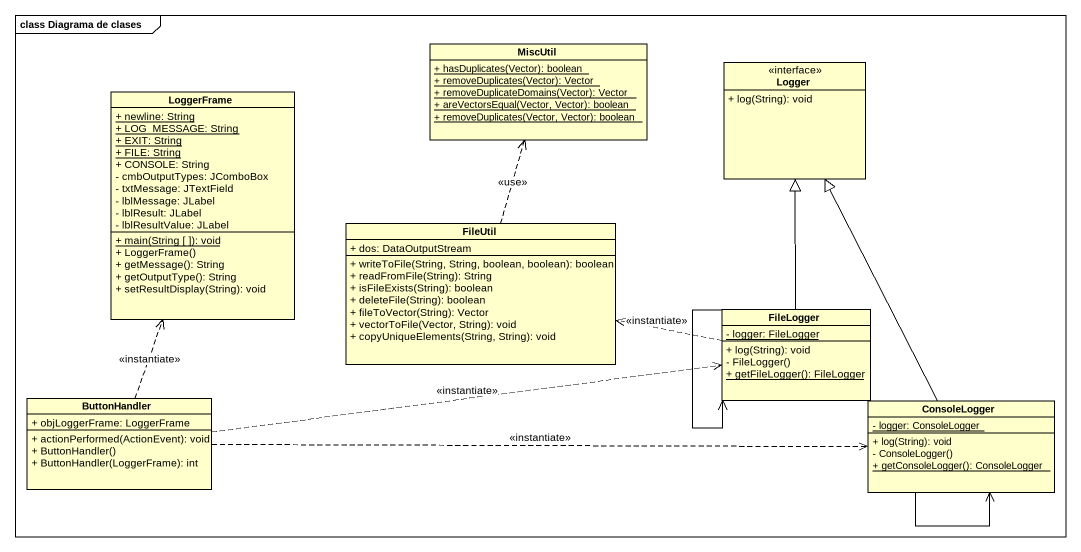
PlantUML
@startuml
mainframe class Diagrama de clases
hide circle
hide empty members
skinparam classAttributeIconSize 0
class MiscUtil {
  {static} + hasDuplicates(Vector): boolean
  {static} + removeDuplicates(Vector): Vector
  {static} + removeDuplicateDomains(Vector): Vector
  {static} + areVectorsEqual(Vector, Vector): boolean
  {static} + removeDuplicates(Vector, Vector): boolean
}
class LoggerFrame {
  {static} + newline: String
  {static} + LOG_MESSAGE: String
  {static} + EXIT: String
  {static} + FILE: String
  + CONSOLE: String
  - cmbOutputTypes: JComboBox
  - txtMessage: JTextField
  - lblMessage: JLabel
  - lblResult: JLabel
  - lblResultValue: JLabel
  {static} + main(String [ ]): void
  + LoggerFrame()
  + getMessage(): String
  + getOutputType(): String
  + setResultDisplay(String): void
}
class Logger <<interface>> {
  + log(String): void
}
class FileUtil {
  + dos: DataOutputStream
  + writeToFile(String, String, boolean, boolean): boolean
  + readFromFile(String): String
  + isFileExists(String): boolean
  + deleteFile(String): boolean
  + fileToVector(String): Vector
  + vectorToFile(Vector, String): void
  + copyUniqueElements(String, String): void
}
class FileLogger {
  {static} - logger: FileLogger
  + log(String): void
  - FileLogger()
  {static} + getFileLogger(): FileLogger
}
class ButtonHandler {
  + objLoggerFrame: LoggerFrame
  + actionPerformed(ActionEvent): void
  + ButtonHandler()
  + ButtonHandler(LoggerFrame): int
}
class ConsoleLogger {
  {static} - logger: ConsoleLogger
  + log(String): void
  - ConsoleLogger()
  {static} + getConsoleLogger(): ConsoleLogger
}
FileUtil .up.> MiscUtil : <<use>>
FileLogger -up-|> Logger
FileLogger .left.> FileUtil : <<instantiate>>
FileLogger --> FileLogger
ButtonHandler .up.> LoggerFrame : <<instantiate>>
ButtonHandler .right.> FileLogger : <<instantiate>>
ButtonHandler .right.> ConsoleLogger : <<instantiate>>
ConsoleLogger -up-|> Logger
ConsoleLogger --> ConsoleLogger
@enduml
